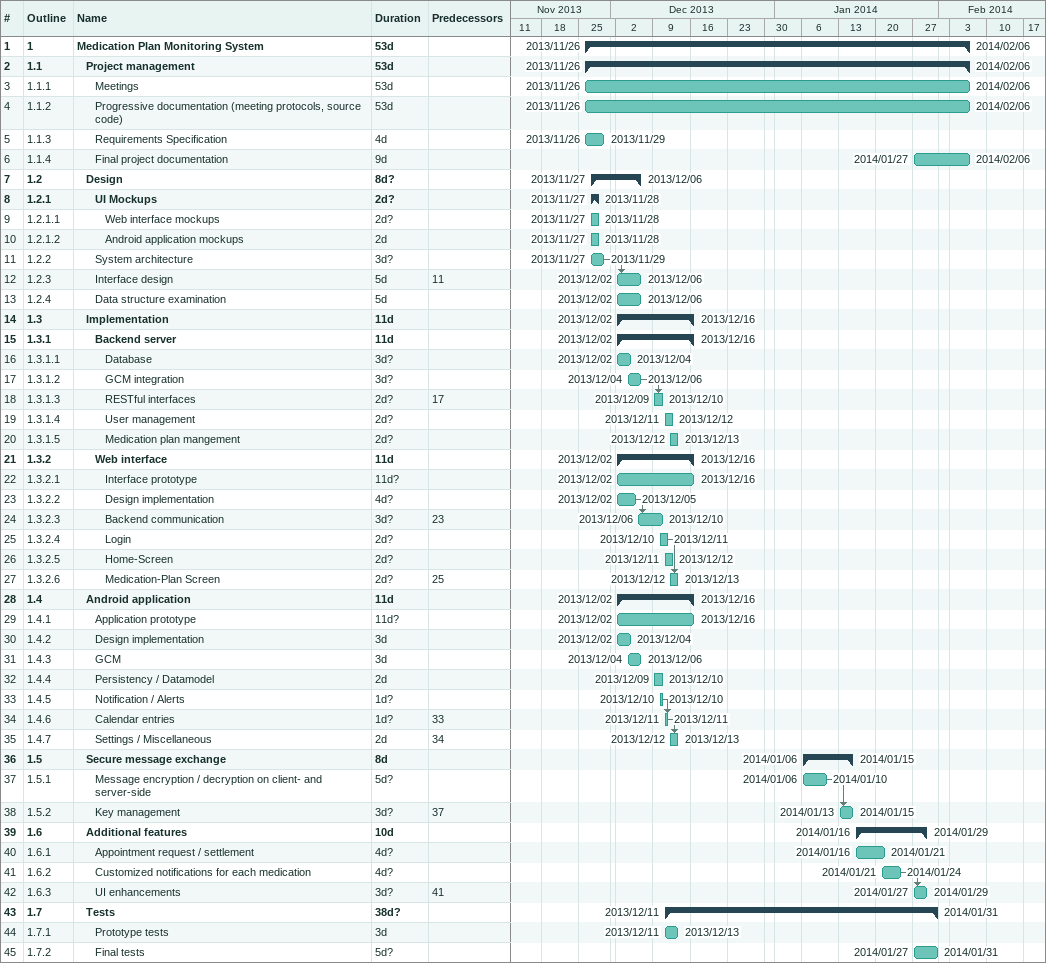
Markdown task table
| ID | WBS | Task | Duration | Start | Finish | Predecessors |
|---|---|---|---|---|---|---|
| 1 | 1 | **Medication Plan Monitoring System** | 53d | 2013-11-26 | 2014-02-06 |  |
| 2 | 1.1 | **Project management** | 53d | 2013-11-26 | 2014-02-06 |  |
| 3 | 1.1.1 | Meetings | 53d | 2013-11-26 | 2014-02-06 |  |
| 4 | 1.1.2 | Progressive documentation (meeting protocols, source code) | 53d | 2013-11-26 | 2014-02-06 |  |
| 5 | 1.1.3 | Requirements Specification | 4d | 2013-11-26 | 2013-11-29 |  |
| 6 | 1.1.4 | Final project documentation | 9d | 2014-01-27 | 2014-02-06 |  |
| 7 | 1.2 | **Design** | 8d? | 2013-11-27 | 2013-12-06 |  |
| 8 | 1.2.1 | **UI Mockups** | 2d? | 2013-11-27 | 2013-11-28 |  |
| 9 | 1.2.1.1 | Web interface mockups | 2d? | 2013-11-27 | 2013-11-28 |  |
| 10 | 1.2.1.2 | Android application mockups | 2d | 2013-11-27 | 2013-11-28 |  |
| 11 | 1.2.2 | System architecture | 3d? | 2013-11-27 | 2013-11-29 |  |
| 12 | 1.2.3 | Interface design | 5d | 2013-12-02 | 2013-12-06 | 11 |
| 13 | 1.2.4 | Data structure examination | 5d | 2013-12-02 | 2013-12-06 |  |
| 14 | 1.3 | **Implementation** | 11d | 2013-12-02 | 2013-12-16 |  |
| 15 | 1.3.1 | **Backend server** | 11d | 2013-12-02 | 2013-12-16 |  |
| 16 | 1.3.1.1 | Database | 3d? | 2013-12-02 | 2013-12-04 |  |
| 17 | 1.3.1.2 | GCM integration | 3d? | 2013-12-04 | 2013-12-06 |  |
| 18 | 1.3.1.3 | RESTful interfaces | 2d? | 2013-12-09 | 2013-12-10 | 17 |
| 19 | 1.3.1.4 | User management | 2d? | 2013-12-11 | 2013-12-12 |  |
| 20 | 1.3.1.5 | Medication plan mangement | 2d? | 2013-12-12 | 2013-12-13 |  |
| 21 | 1.3.2 | **Web interface** | 11d | 2013-12-02 | 2013-12-16 |  |
| 22 | 1.3.2.1 | Interface prototype | 11d? | 2013-12-02 | 2013-12-16 |  |
| 23 | 1.3.2.2 | Design implementation | 4d? | 2013-12-02 | 2013-12-05 |  |
| 24 | 1.3.2.3 | Backend communication | 3d? | 2013-12-06 | 2013-12-10 | 23 |
| 25 | 1.3.2.4 | Login | 2d? | 2013-12-10 | 2013-12-11 |  |
| 26 | 1.3.2.5 | Home-Screen | 2d? | 2013-12-11 | 2013-12-12 |  |
| 27 | 1.3.2.6 | Medication-Plan Screen | 2d? | 2013-12-12 | 2013-12-13 | 25 |
| 28 | 1.4 | **Android application** | 11d | 2013-12-02 | 2013-12-16 |  |
| 29 | 1.4.1 | Application prototype | 11d? | 2013-12-02 | 2013-12-16 |  |
| 30 | 1.4.2 | Design implementation | 3d | 2013-12-02 | 2013-12-04 |  |
| 31 | 1.4.3 | GCM | 3d | 2013-12-04 | 2013-12-06 |  |
| 32 | 1.4.4 | Persistency / Datamodel | 2d | 2013-12-09 | 2013-12-10 |  |
| 33 | 1.4.5 | Notification / Alerts | 1d? | 2013-12-10 | 2013-12-10 |  |
| 34 | 1.4.6 | Calendar entries | 1d? | 2013-12-11 | 2013-12-11 | 33 |
| 35 | 1.4.7 | Settings / Miscellaneous | 2d | 2013-12-12 | 2013-12-13 | 34 |
| 36 | 1.5 | **Secure message exchange** | 8d | 2014-01-06 | 2014-01-15 |  |
| 37 | 1.5.1 | Message encryption / decryption on client- and server-side | 5d? | 2014-01-06 | 2014-01-10 |  |
| 38 | 1.5.2 | Key management | 3d? | 2014-01-13 | 2014-01-15 | 37 |
| 39 | 1.6 | **Additional features** | 10d | 2014-01-16 | 2014-01-29 |  |
| 40 | 1.6.1 | Appointment request / settlement | 4d? | 2014-01-16 | 2014-01-21 |  |
| 41 | 1.6.2 | Customized notifications for each medication | 4d? | 2014-01-21 | 2014-01-24 |  |
| 42 | 1.6.3 | UI enhancements | 3d? | 2014-01-27 | 2014-01-29 | 41 |
| 43 | 1.7 | **Tests** | 38d? | 2013-12-11 | 2014-01-31 |  |
| 44 | 1.7.1 | Prototype tests | 3d | 2013-12-11 | 2013-12-13 |  |
| 45 | 1.7.2 | Final tests | 5d? | 2014-01-27 | 2014-01-31 |  |
